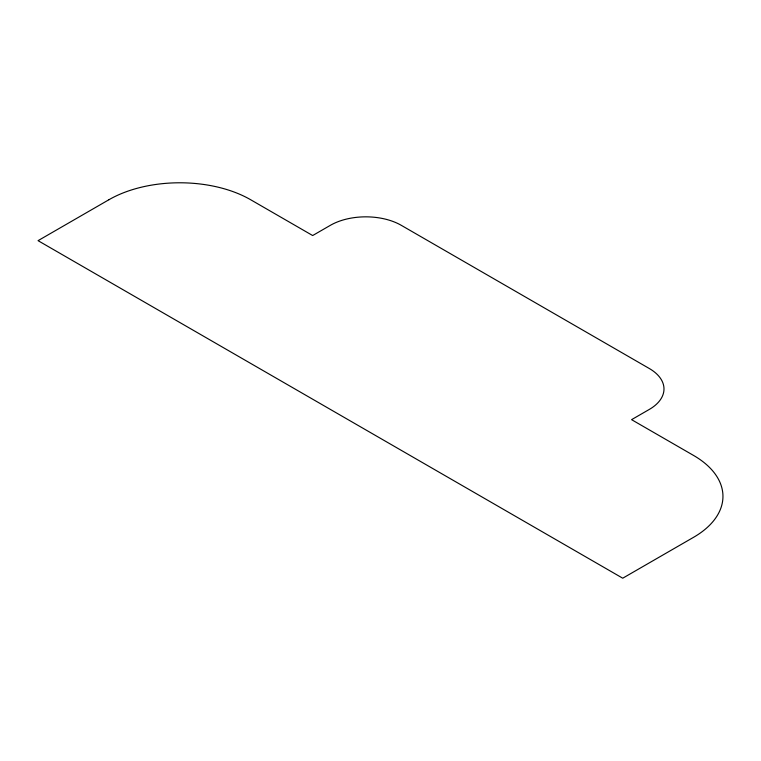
<?xml version="1.0" encoding="UTF-8"?>
<svg xmlns="http://www.w3.org/2000/svg" width="761" height="761" viewBox="0 0 761 761"><rect width="100%" height="100%" fill="white"/><g stroke="black" fill="none" stroke-linecap="round" stroke-linejoin="round"><path stroke-width="1.14" d="M108.918 199.734L38.05 240.657L622.726 578.208L693.594 537.295A100.224 57.865 0 0 0 693.594 455.459L631.582 419.663L649.304 409.428A50.112 28.928 0 0 0 649.304 368.514L401.256 225.313A50.112 28.928 0 0 0 330.388 225.313L312.666 235.539L250.654 199.734A100.224 57.865 0 0 0 108.918 199.734"/></g></svg>
